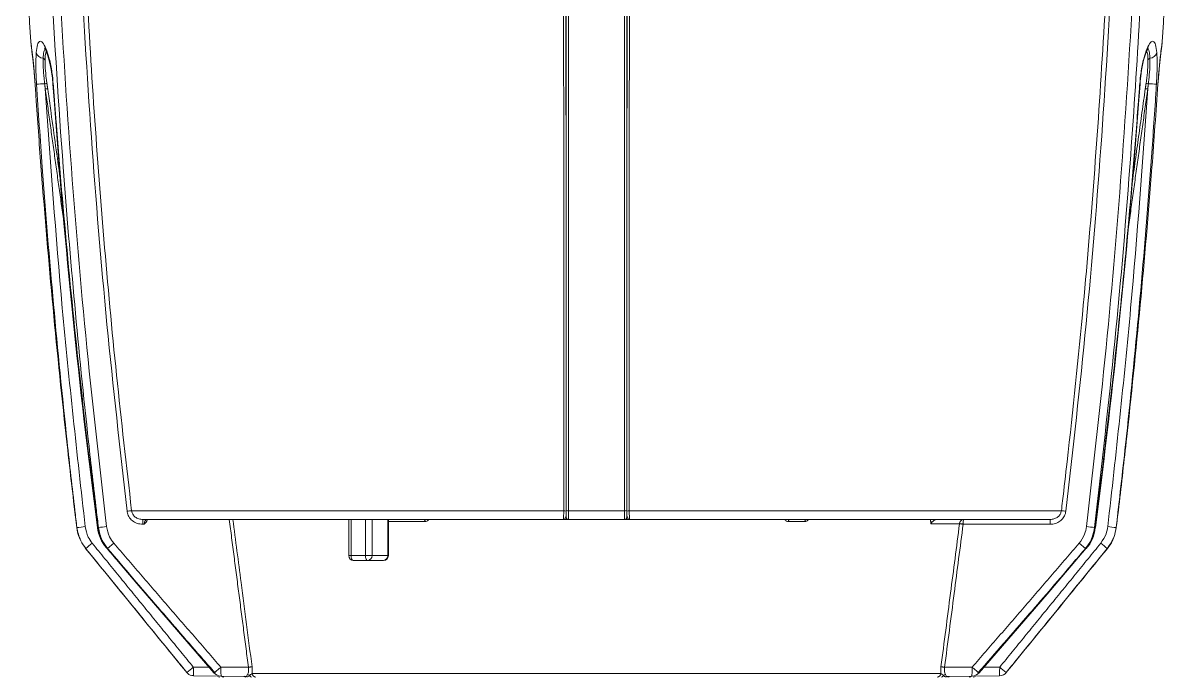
# Model space of a CAD drawing. Extents: x 11 to 120, y 2 to 94.
# Drawn here: x 51.7 to 58.68, y 4.72 to 8.71 of the extents above; entities that cross this region are included whole.
import ezdxf

# ---------------------------------------------------------------- set-up
doc = ezdxf.new("R2010")
doc.units = 0
doc.header["$MEASUREMENT"] = 0
doc.linetypes.add('SLD-Solid', pattern=[0])
doc.layers.add('OBJECT', color=7, linetype='CONTINUOUS')

msp = doc.modelspace()

# ---------------------------------------------------------------- linework, layer by layer
at = {"layer": 'OBJECT', "color": 7, "linetype": 'SLD-Solid', "lineweight": 15}
for p, q in [((51.8787, 8.3345), (51.8879, 8.2119)), ((52.3575, 5.7356), (54.9871, 5.7356)), ((55.0162, 5.7356), (55.3568, 5.7356)), ((55.3859, 5.7356), (58.0156, 5.7356)), ((54.9843, 5.6825), (52.4248, 5.6825)), ((53.6784, 5.6825), (53.6784, 5.4625)), ((53.693, 5.6825), (53.693, 5.4625)), ((53.7805, 5.4625), (53.7805, 5.6825)), ((53.821, 5.6825), (53.821, 5.4625)), ((53.916, 5.4625), (53.916, 5.6825)), ((53.92, 5.4625), (53.92, 5.6825)), ((54.1438, 5.6694), (53.92, 5.6694)), ((54.1374, 5.6825), (53.9512, 5.6825)), ((55.0008, 5.6975), (55.0009, 5.6975)), ((55.0159, 5.6825), (55.0158, 5.6825)), ((55.3571, 5.6825), (55.0159, 5.6825)), ((55.3572, 5.6825), (55.3571, 5.6825)), ((55.3721, 5.6975), (55.3722, 5.6975)), ((57.9482, 5.6825), (55.3887, 5.6825)), ((56.4545, 5.6694), (56.354, 5.6694)), ((56.5965, 5.6825), (56.3612, 5.6825)), ((57.3958, 5.6562), (57.2202, 5.6562)), ((57.613, 5.6825), (57.2496, 5.6825)), ((52.0242, 5.6333), (52.0234, 5.6333)), ((52.1557, 5.6333), (52.1526, 5.6333)), ((52.4345, 5.653), (52.4253, 5.653)), ((57.9477, 5.653), (57.4178, 5.653)), ((58.2204, 5.6333), (58.2173, 5.6333)), ((58.3496, 5.6333), (58.3489, 5.6333)), ((52.249, 5.5378), (52.211, 5.5055)), ((58.162, 5.5055), (58.124, 5.5378)), ((52.0782, 5.5055), (52.0776, 5.5055)), ((52.2044, 5.5101), (52.2084, 5.5054)), ((52.211, 5.5055), (52.2085, 5.5055)), ((53.693, 5.4625), (53.6784, 5.4625)), ((53.693, 5.4625), (53.7805, 5.4625)), ((53.821, 5.4625), (53.7805, 5.4625)), ((53.821, 5.4625), (53.916, 5.4625)), ((53.92, 5.4625), (53.916, 5.4625)), ((58.1645, 5.5055), (58.162, 5.5055)), ((58.2954, 5.5055), (58.2948, 5.5055)), ((53.795, 5.4325), (53.7084, 5.4325)), ((53.89, 5.4325), (53.795, 5.4325)), ((52.733, 4.7827), (52.8294, 4.7826)), ((57.4732, 4.7826), (57.3046, 4.7826)), ((57.6401, 4.7827), (57.5436, 4.7826)), ((57.6799, 4.7504), (57.6797, 4.7505)), ((52.7332, 4.7307), (52.8717, 4.7283)), ((52.7332, 4.7307), (52.7332, 4.7307)), ((52.9012, 4.7278), (53.0528, 4.7252)), ((53.0905, 4.7445), (57.2826, 4.7445)), ((57.3197, 4.7251), (57.4718, 4.7278)), ((57.5013, 4.7283), (57.6398, 4.7307)), ((57.5013, 4.7283), (57.5013, 4.7283))]:
    msp.add_line(p, q, dxfattribs=at)
at = {"layer": 'OBJECT', "color": 7, "linetype": 'SLD-Solid', "lineweight": 15, "flags": 128}
for points in [[(58.6044, 8.352), (58.6079, 8.3968), (58.6127, 8.4494), (58.6177, 8.4965), (58.6223, 8.536), (58.6261, 8.5659), (58.6287, 8.5848), (58.6295, 8.5913), (58.6296, 8.5916), (58.6296, 8.5915)], [(51.8278, 8.5545), (51.8274, 8.5549), (51.8311, 8.5489), (51.8383, 8.5338), (51.848, 8.5067), (51.8583, 8.4693), (51.8679, 8.4226), (51.8698, 8.4094)], [(51.8698, 8.4094), (51.8754, 8.3707), (51.8784, 8.3344)], [(51.8806, 8.335), (51.879, 8.3347), (51.8788, 8.3345)], [(58.4851, 8.2119), (58.4905, 8.2852), (58.4943, 8.3345)], [(58.4942, 8.3345), (58.494, 8.3347), (58.4924, 8.335)], [(51.8898, 8.2122), (51.8881, 8.2119), (51.888, 8.2119)], [(58.4851, 8.2119), (58.4849, 8.2119), (58.4832, 8.2122)], [(54.1374, 5.6825), (54.1385, 5.6823), (54.1397, 5.6816), (54.1407, 5.6804), (54.1416, 5.6788), (54.1424, 5.6768), (54.1431, 5.6745), (54.1435, 5.672), (54.1438, 5.6694)], [(56.3612, 5.6825), (56.3599, 5.6823), (56.3586, 5.6816), (56.3575, 5.6804), (56.3564, 5.6788), (56.3555, 5.6768), (56.3548, 5.6745), (56.3543, 5.672), (56.354, 5.6694)], [(56.4623, 5.6825), (56.4609, 5.6823), (56.4595, 5.6816), (56.4583, 5.6804), (56.4571, 5.6788), (56.4562, 5.6768), (56.4554, 5.6745), (56.4548, 5.672), (56.4545, 5.6694)], [(52.1526, 5.6333), (52.1505, 5.6329), (52.1503, 5.6328)], [(58.2227, 5.6328), (58.2226, 5.6329), (58.2204, 5.6333)], [(52.2085, 5.5055), (52.2074, 5.5046), (52.2074, 5.5046)], [(52.208, 5.5051), (52.3889, 5.2918), (52.8585, 4.749)], [(53.7084, 5.4325), (53.7054, 5.4331), (53.7025, 5.4348), (53.6998, 5.4376), (53.6975, 5.4413), (53.6956, 5.4459), (53.6941, 5.4511), (53.6933, 5.4567), (53.693, 5.4625)], [(53.795, 5.4325), (53.7922, 5.4331), (53.7895, 5.4348), (53.7869, 5.4376), (53.7847, 5.4413), (53.7829, 5.4459), (53.7816, 5.4511), (53.7808, 5.4567), (53.7805, 5.4625)], [(57.5145, 4.749), (57.9287, 5.2272), (58.1653, 5.5048)], [(58.1656, 5.5046), (58.1656, 5.5046), (58.1645, 5.5055)], [(52.8602, 4.7505), (52.8585, 4.749), (52.8585, 4.7489)], [(57.5146, 4.7489), (57.5145, 4.749), (57.5128, 4.7505)], [(57.3231, 4.7236), (57.3248, 4.7242), (57.3272, 4.7253)], [(57.3268, 4.7232), (57.3297, 4.7242), (57.3322, 4.7254)]]:
    msp.add_lwpolyline(points, dxfattribs=at)
at = {"layer": 'OBJECT', "color": 7, "linetype": 'SLD-Solid', "lineweight": 15}
for centre, radius, start, end in [((102.3125, 11.6225), 50.66, 182.37743, 183.42938), ((8.0605, 11.6225), 50.66, 356.57061, 357.62256), ((47.8195, 8.0591), 3.9599, 4.24131, 7.73632), ((58.3459, 8.6296), 0.2862, 351.94021, 352.48008), ((51.8237, 8.5396), 0.0486, 196.76456, 264.04457), ((58.9043, 8.3697), 0.4038, 152.80332, 175.86462), ((58.5493, 8.5396), 0.0486, 275.95543, 343.23544), ((51.8176, 8.4776), 0.0137, 21.51661, 85.64525), ((58.5554, 8.4776), 0.0137, 94.35475, 158.48339), ((59.0165, 8.3077), 0.5229, 169.96283, 177.05906), ((51.7579, 9.2819), 0.9484, 271.26561, 274.24792), ((51.8829, 7.9641), 0.3761, 96.22734, 98.36854), ((58.4901, 7.9641), 0.3761, 81.63146, 83.77266), ((58.6151, 9.2819), 0.9484, 265.75208, 268.73439), ((51.8794, 7.9861), 0.3215, 95.86253, 98.46261), ((58.4936, 7.9861), 0.3215, 81.53739, 84.13747), ((95.0446, 11.2957), 43.2671, 184.08718, 187.52065), ((14.0397, 11.4174), 44.5599, 352.54101, 355.87478), ((52.4687, 4.6083), 1.1327, 95.63772, 97.0379), ((54.9902, 5.703), 0.0328, 70.62168, 95.496), ((55.013, 5.7687), 0.0333, 250.74623, 275.52783), ((55.36, 5.7687), 0.0333, 264.47217, 289.25377), ((55.3828, 5.703), 0.0328, 84.504, 109.37832), ((57.9043, 4.6083), 1.1327, 82.9621, 84.36228), ((52.0035, 5.6603), 0.4219, 359.00577, 3.02303), ((55.0158, 5.6975), 0.015, 180.13479, 269.99021), ((55.0159, 5.6975), 0.015, 180.13479, 269.99021), ((55.3571, 5.6975), 0.015, 270.00979, 359.86521), ((55.3572, 5.6975), 0.015, 270.00979, 359.86521), ((57.4069, 5.5479), 0.1088, 84.17577, 95.82423), ((57.2765, 4.5838), 1.0784, 82.46832, 83.65015), ((58.3695, 5.6603), 0.4219, 176.97697, 180.99423), ((51.9418, 6.6739), 1.0438, 274.52274, 277.33457), ((52.3523, 5.6477), 0.202, 184.21222, 222.94948), ((51.9719, 7.4985), 1.8742, 275.62722, 277.12808), ((58.0155, 5.6465), 0.2064, 316.59716, 356.23423), ((58.4011, 7.4985), 1.8742, 262.87192, 264.37278), ((58.4312, 6.6739), 1.0438, 262.66543, 265.47726), ((48.31, 10.1994), 6.0193, 308.7567, 309.24258), ((62.063, 10.1994), 6.0193, 230.75742, 231.2433), ((53.7084, 5.4625), 0.03, 180, 270), ((53.7929, 5.4607), 0.0282, 274.40195, 3.81126), ((53.89, 5.4625), 0.03, 270, 0), ((53.8879, 5.4607), 0.0282, 274.40195, 3.81126), ((52.7134, 4.7668), 0.0261, 214.50632, 236.05843), ((48.7145, 9.6903), 6.3429, 308.85054, 309.31083), ((52.8986, 4.7766), 0.0484, 214.55237, 273.04618), ((57.4722, 4.7813), 0.0532, 269.57231, 322.54462), ((57.639, 4.7834), 0.0525, 270.8169, 322.65661), ((61.6585, 9.6903), 6.3429, 230.68917, 231.14946), ((52.7297, 4.7727), 0.0415, 221.7289, 274.77246), ((52.8939, 4.7475), 0.025, 236.04383, 270.00012), ((52.9192, 4.747), 0.0245, 231.89029, 269.95343), ((53.0516, 4.7445), 0.0219, 240.58388, 269.88232), ((53.0572, 4.7475), 0.025, 242.91433, 253.21905), ((53.0564, 4.7059), 0.0333, 55.8977, 79.19953), ((53.0899, 4.7378), 0.0154, 196.28787, 262.83576), ((53.1139, 4.746), 0.0235, 183.76009, 267.3744), ((57.2591, 4.746), 0.0235, 272.6256, 356.23991), ((57.2831, 4.7378), 0.0154, 277.16424, 343.71213), ((57.3166, 4.7059), 0.0333, 100.80047, 124.1023), ((57.4538, 4.747), 0.0245, 270.04657, 308.10971), ((57.4791, 4.7475), 0.025, 270.01906, 303.08496)]:
    msp.add_arc(centre, radius, start, end, dxfattribs=at)
for points, knots in [([(54.9871, 5.7356), (54.9871, 5.7455), (54.9871, 5.7952), (54.9872, 6.0038), (54.9874, 6.5207), (54.9873, 7.3173), (54.9867, 8.4329), (54.9854, 9.6019), (54.9837, 10.4522), (54.9829, 10.824)], [0, 0, 0, 0, 0.00588, 0.029402, 0.123491, 0.311676, 0.499928, 0.781341, 1, 1, 1, 1]), ([(55.3751, 10.8204), (55.3743, 10.4353), (55.3727, 9.6131), (55.3713, 8.3543), (55.3705, 7.0443), (55.3708, 6.173), (55.371, 5.7373)], [0, 0, 0, 0, 0.226725, 0.484077, 0.741951, 1, 1, 1, 1]), ([(55.3719, 5.7339), (55.3717, 6.2218), (55.3714, 7.198), (55.3724, 8.6691), (55.3739, 9.8771), (55.3755, 10.5952), (55.3761, 10.8207)], [0, 0, 0, 0, 0.28869, 0.577626, 0.867305, 1, 1, 1, 1]), ([(55.3901, 10.8262), (55.3896, 10.5826), (55.3883, 9.975), (55.3869, 9.004), (55.3859, 7.9133), (55.3855, 6.8233), (55.3858, 6.0982), (55.3859, 5.7356)], [0, 0, 0, 0, 0.143196, 0.357145, 0.571195, 0.785547, 1, 1, 1, 1]), ([(54.997, 10.8192), (54.9977, 10.4767), (54.9994, 9.6826), (55.0008, 8.4375), (55.0016, 7.0841), (55.0013, 6.1841), (55.0011, 5.7339)], [0, 0, 0, 0, 0.201555, 0.467255, 0.733531, 1, 1, 1, 1]), ([(55.002, 5.7373), (55.0022, 6.1716), (55.0025, 7.0405), (55.0018, 8.349), (55.0004, 9.6087), (54.9987, 10.4328), (54.998, 10.8188)], [0, 0, 0, 0, 0.257254, 0.514682, 0.772633, 1, 1, 1, 1]), ([(51.8698, 10.3032), (51.8815, 9.9141), (51.9048, 9.1357), (51.9762, 7.9687), (52.072, 6.8024), (52.1603, 6.0267), (52.2045, 5.6388)], [0, 0, 0, 0, 0.249631, 0.499408, 0.749629, 1, 1, 1, 1]), ([(52.33, 5.7325), (52.2872, 6.1116), (52.2016, 6.8699), (52.1087, 8.0116), (52.0392, 9.1562), (52.0166, 9.9208), (52.0053, 10.3032)], [0, 0, 0, 0, 0.249634, 0.499416, 0.749635, 1, 1, 1, 1]), ([(52.0331, 10.3035), (52.0336, 10.2835), (52.0359, 10.1836), (52.0471, 9.7637), (52.0735, 9.0877), (52.124, 8.2159), (52.1867, 7.3881), (52.2628, 6.561), (52.3259, 6.0107), (52.3575, 5.7356)], [0, 0, 0, 0, 0.013096, 0.06548, 0.275026, 0.456131, 0.637291, 0.818617, 1, 1, 1, 1]), ([(58.0156, 5.7356), (58.0179, 5.7554), (58.0298, 5.8547), (58.0781, 6.2719), (58.1475, 6.945), (58.2206, 7.8151), (58.2754, 8.6435), (58.3168, 9.473), (58.3322, 10.0267), (58.3399, 10.3035)], [0, 0, 0, 0, 0.013096, 0.06548, 0.275026, 0.456159, 0.637292, 0.818646, 1, 1, 1, 1]), ([(58.3678, 10.3032), (58.3565, 9.9219), (58.3339, 9.1591), (58.2646, 8.0156), (58.1717, 6.8728), (58.086, 6.1127), (58.0431, 5.7325)], [0, 0, 0, 0, 0.249637, 0.499418, 0.749636, 1, 1, 1, 1]), ([(58.1686, 5.6388), (58.2126, 6.0256), (58.3007, 6.7994), (58.3965, 7.9646), (58.4681, 9.1327), (58.4915, 9.913), (58.5032, 10.3032)], [0, 0, 0, 0, 0.249629, 0.499406, 0.749629, 1, 1, 1, 1]), ([(52.1557, 5.6333), (52.1515, 5.6681), (52.1306, 5.8418), (52.0789, 6.2939), (52.0084, 6.9904), (51.9307, 7.9271), (51.8642, 8.9647), (51.8384, 9.7238), (51.8255, 10.1033)], [0, 0, 0, 0, 0.023416, 0.117081, 0.304445, 0.491809, 0.745904, 1, 1, 1, 1]), ([(58.5475, 10.1033), (58.5465, 10.0684), (58.5417, 9.8934), (58.5263, 9.4387), (58.4937, 8.7394), (58.4331, 7.8015), (58.3465, 6.7653), (58.2604, 6.0107), (58.2173, 5.6333)], [0, 0, 0, 0, 0.023416, 0.117081, 0.304444, 0.491808, 0.745904, 1, 1, 1, 1]), ([(55.014, 9.8111), (55.0143, 9.6662), (55.0151, 9.2013), (55.016, 8.2889), (55.0167, 7.0743), (55.0164, 6.1819), (55.0162, 5.7356)], [0, 0, 0, 0, 0.106405, 0.341316, 0.670541, 1, 1, 1, 1]), ([(55.3568, 5.7356), (55.3568, 5.7455), (55.3568, 5.7952), (55.3567, 6.0038), (55.3565, 6.5207), (55.3565, 7.3173), (55.3571, 8.4031), (55.3579, 9.2281), (55.3588, 9.734), (55.3589, 9.7914)], [0, 0, 0, 0, 0.007373, 0.036867, 0.154842, 0.390799, 0.626842, 0.957655, 1, 1, 1, 1]), ([(51.7435, 8.5921), (51.7434, 8.593), (51.743, 8.5962), (51.7466, 8.5698), (51.7534, 8.5166), (51.7618, 8.441), (51.7664, 8.3819), (51.7688, 8.3525)], [0, 0, 0, 0, 0.091987, 0.320963, 0.549626, 0.775189, 1, 1, 1, 1]), ([(51.7772, 8.5256), (51.7794, 8.5432), (51.7838, 8.5785), (51.7973, 8.5985), (51.8152, 8.5912), (51.8362, 8.5541), (51.857, 8.4904), (51.873, 8.4131), (51.8783, 8.3584), (51.8806, 8.335)], [0, 0, 0, 0, 0.142439, 0.28529, 0.431186, 0.580958, 0.733779, 0.886153, 1, 1, 1, 1]), ([(58.4924, 8.335), (58.4947, 8.3584), (58.5, 8.4131), (58.516, 8.4904), (58.5368, 8.5541), (58.5578, 8.5912), (58.5757, 8.5985), (58.5892, 8.5785), (58.5936, 8.5432), (58.5958, 8.5256)], [0, 0, 0, 0, 0.113847, 0.266221, 0.419042, 0.568814, 0.71471, 0.857561, 1, 1, 1, 1]), ([(58.6042, 8.3525), (58.6061, 8.3767), (58.6103, 8.4307), (58.6182, 8.5045), (58.6253, 8.5621), (58.6297, 8.5935), (58.6296, 8.5925), (58.6295, 8.5921)], [0, 0, 0, 0, 0.184768, 0.411838, 0.638244, 0.864506, 1, 1, 1, 1]), ([(51.7789, 8.3338), (51.7778, 8.3523), (51.7752, 8.4002), (51.7739, 8.469), (51.7762, 8.508), (51.7772, 8.5256)], [0, 0, 0, 0, 0.257997, 0.666581, 1, 1, 1, 1]), ([(51.8187, 8.4913), (51.8196, 8.5059), (51.8216, 8.5351), (51.8286, 8.5434), (51.8322, 8.5476)], [0, 0, 0, 0, 0.499733, 1, 1, 1, 1]), ([(51.8393, 8.5308), (51.8368, 8.5268), (51.8317, 8.5186), (51.8308, 8.4947), (51.8304, 8.4826)], [0, 0, 0, 0, 0.492267, 1, 1, 1, 1]), ([(58.5336, 8.5447), (58.5366, 8.5462), (58.5446, 8.55), (58.5517, 8.5304), (58.5535, 8.5032), (58.5544, 8.4913)], [0, 0, 0, 0, 0.252423, 0.670218, 1, 1, 1, 1]), ([(58.5426, 8.4826), (58.5421, 8.4966), (58.5411, 8.5202), (58.5359, 8.5274), (58.5337, 8.5304)], [0, 0, 0, 0, 0.589997, 1, 1, 1, 1]), ([(58.5958, 8.5256), (58.5965, 8.5166), (58.5985, 8.4868), (58.5988, 8.4226), (58.5957, 8.3633), (58.5941, 8.3338)], [0, 0, 0, 0, 0.177217, 0.589279, 1, 1, 1, 1]), ([(51.8282, 8.3362), (51.827, 8.3468), (51.8231, 8.381), (51.8191, 8.4333), (51.8181, 8.4722), (51.8186, 8.4886), (51.8187, 8.4913)], [0, 0, 0, 0, 0.18435, 0.592456, 0.935104, 1, 1, 1, 1]), ([(51.8304, 8.4826), (51.8307, 8.4659), (51.8313, 8.4325), (51.8366, 8.3795), (51.8408, 8.3478), (51.8421, 8.3379)], [0, 0, 0, 0, 0.407207, 0.815573, 1, 1, 1, 1]), ([(58.5309, 8.3379), (58.5337, 8.3604), (58.5394, 8.4053), (58.5426, 8.4537), (58.5426, 8.4762), (58.5426, 8.4826)], [0, 0, 0, 0, 0.417952, 0.834104, 1, 1, 1, 1]), ([(58.5544, 8.4913), (58.5545, 8.4844), (58.5549, 8.4604), (58.5525, 8.4112), (58.548, 8.3634), (58.5452, 8.3392), (58.5448, 8.3362)], [0, 0, 0, 0, 0.1657, 0.581558, 0.946738, 1, 1, 1, 1]), ([(51.7701, 8.3338), (51.7724, 8.2989), (51.7842, 8.1243), (51.8173, 7.6705), (51.877, 6.973), (51.9508, 6.2475), (52.0035, 5.8014), (52.0234, 5.6333)], [0, 0, 0, 0, 0.038703, 0.193516, 0.503195, 0.812873, 1, 1, 1, 1]), ([(52.0242, 5.6333), (52.0201, 5.6681), (51.9997, 5.8419), (51.9492, 6.2941), (51.8803, 6.9907), (51.82, 7.7172), (51.7901, 8.1652), (51.7789, 8.3338)], [0, 0, 0, 0, 0.038714, 0.19357, 0.503334, 0.813098, 1, 1, 1, 1]), ([(51.8806, 8.335), (51.8832, 8.3002), (51.8863, 8.2592), (51.8894, 8.2183), (51.8898, 8.2122)], [0, 0, 0, 0, 0.852454, 1, 1, 1, 1]), ([(58.5941, 8.3338), (58.5919, 8.2989), (58.5806, 8.1242), (58.5488, 7.6704), (58.4911, 6.9727), (58.4195, 6.2472), (58.3682, 5.8012), (58.3489, 5.6333)], [0, 0, 0, 0, 0.038714, 0.19357, 0.503334, 0.813098, 1, 1, 1, 1]), ([(58.3496, 5.6333), (58.3538, 5.6681), (58.3748, 5.8418), (58.4266, 6.2938), (58.4976, 6.9903), (58.56, 7.7169), (58.5912, 8.165), (58.6029, 8.3338)], [0, 0, 0, 0, 0.038703, 0.193516, 0.503195, 0.812873, 1, 1, 1, 1]), ([(58.4832, 8.2122), (58.4858, 8.2472), (58.4889, 8.2881), (58.492, 8.3291), (58.4924, 8.335)], [0, 0, 0, 0, 0.853893, 1, 1, 1, 1]), ([(51.8321, 8.3041), (51.8637, 7.8592), (51.9269, 6.9691), (52.0257, 6.0822), (52.0751, 5.6386)], [0, 0, 0, 0, 0.499822, 1, 1, 1, 1]), ([(51.8466, 8.3059), (51.848, 8.296), (51.8549, 8.2465), (51.8803, 8.0639), (51.9044, 7.8913), (51.9229, 7.7582)], [0, 0, 0, 0, 0.054247, 0.271235, 1, 1, 1, 1]), ([(58.2979, 5.6386), (58.3473, 6.0819), (58.446, 6.9688), (58.5093, 7.8589), (58.5409, 8.3041)], [0, 0, 0, 0, 0.499822, 1, 1, 1, 1]), ([(51.8898, 8.2122), (51.8924, 8.1773), (51.9056, 8.0028), (51.9424, 7.5493), (52.0083, 6.8524), (52.0847, 6.1674), (52.1364, 5.7615), (52.1526, 5.6333)], [0, 0, 0, 0, 0.040495, 0.202477, 0.526502, 0.850526, 1, 1, 1, 1]), ([(58.2204, 5.6333), (58.2248, 5.668), (58.2472, 5.8416), (58.3027, 6.2932), (58.3787, 6.9891), (58.4419, 7.6755), (58.4733, 8.0834), (58.4832, 8.2122)], [0, 0, 0, 0, 0.040495, 0.202477, 0.526502, 0.850527, 1, 1, 1, 1]), ([(52.4253, 5.653), (52.4139, 5.6541), (52.391, 5.6562), (52.3609, 5.6735), (52.3394, 5.6986), (52.3316, 5.7201), (52.3301, 5.7313), (52.33, 5.7325)], [0, 0, 0, 0, 0.252657, 0.505679, 0.747853, 0.97329, 1, 1, 1, 1]), ([(52.3575, 5.7356), (52.3576, 5.7348), (52.3586, 5.7272), (52.3642, 5.7127), (52.3795, 5.696), (52.4007, 5.6847), (52.4167, 5.6833), (52.4248, 5.6825)], [0, 0, 0, 0, 0.02565, 0.243452, 0.482622, 0.73914, 1, 1, 1, 1]), ([(54.9843, 5.6825), (54.9844, 5.6826), (54.9849, 5.6829), (54.9856, 5.6874), (54.9864, 5.6991), (54.987, 5.7157), (54.9871, 5.729), (54.9871, 5.7356)], [0, 0, 0, 0, 0.075052, 0.307533, 0.538872, 0.769495, 1, 1, 1, 1]), ([(55.0011, 5.7339), (55.0011, 5.7255), (55.001, 5.7125), (55.0009, 5.7015), (55.0008, 5.6975)], [0, 0, 0, 0, 0.635829, 1, 1, 1, 1]), ([(55.0009, 5.6975), (55.0011, 5.698), (55.0013, 5.699), (55.0017, 5.7068), (55.0019, 5.7183), (55.002, 5.7293), (55.002, 5.7358), (55.002, 5.7373)], [0, 0, 0, 0, 0.232846, 0.465705, 0.698166, 0.929864, 1, 1, 1, 1]), ([(55.0162, 5.7356), (55.0162, 5.7335), (55.0162, 5.7249), (55.0162, 5.7102), (55.0161, 5.6949), (55.016, 5.6845), (55.016, 5.6832), (55.0159, 5.6825)], [0, 0, 0, 0, 0.070188, 0.302024, 0.534524, 0.767309, 1, 1, 1, 1]), ([(55.3571, 5.6825), (55.3571, 5.6826), (55.357, 5.6829), (55.3569, 5.6874), (55.3569, 5.6991), (55.3568, 5.7157), (55.3568, 5.729), (55.3568, 5.7356)], [0, 0, 0, 0, 0.074329, 0.306371, 0.537748, 0.768825, 1, 1, 1, 1]), ([(55.371, 5.7373), (55.371, 5.7323), (55.371, 5.7224), (55.3713, 5.7099), (55.3716, 5.7011), (55.3719, 5.6978), (55.372, 5.6975), (55.3721, 5.6975)], [0, 0, 0, 0, 0.231019, 0.462023, 0.69344, 0.925618, 1, 1, 1, 1]), ([(55.3722, 5.6975), (55.3721, 5.7043), (55.3719, 5.7156), (55.3719, 5.7286), (55.3719, 5.7339)], [0, 0, 0, 0, 0.601615, 1, 1, 1, 1]), ([(55.3859, 5.7356), (55.3859, 5.7314), (55.386, 5.7206), (55.3864, 5.7048), (55.3871, 5.691), (55.3879, 5.6836), (55.3885, 5.6828), (55.3887, 5.6825)], [0, 0, 0, 0, 0.144392, 0.376049, 0.608823, 0.842302, 1, 1, 1, 1]), ([(58.0431, 5.7325), (58.0409, 5.723), (58.0367, 5.704), (58.0185, 5.6799), (57.9937, 5.6621), (57.9686, 5.6539), (57.9528, 5.6532), (57.9477, 5.653)], [0, 0, 0, 0, 0.214382, 0.428502, 0.649665, 0.885239, 1, 1, 1, 1]), ([(57.9482, 5.6825), (57.9519, 5.6827), (57.963, 5.6832), (57.9806, 5.6885), (57.9981, 5.7003), (58.011, 5.7163), (58.014, 5.7292), (58.0156, 5.7356)], [0, 0, 0, 0, 0.118808, 0.360562, 0.58298, 0.793288, 1, 1, 1, 1]), ([(52.4345, 5.653), (52.4346, 5.6543), (52.4348, 5.6591), (52.4366, 5.6673), (52.4406, 5.6757), (52.446, 5.6814), (52.4501, 5.6822), (52.4522, 5.6825)], [0, 0, 0, 0, 0.07799, 0.284742, 0.51203, 0.754312, 1, 1, 1, 1]), ([(52.4542, 5.6803), (52.4527, 5.6772), (52.4476, 5.6672), (52.4392, 5.6593), (52.4345, 5.653), (52.4345, 5.653)], [0, 0, 0, 0, 0.301183, 0.993572, 1, 1, 1, 1]), ([(52.9738, 5.6825), (52.9904, 5.5546), (53.0291, 5.2554), (53.068, 4.9563), (53.0903, 4.7852)], [0, 0, 0, 0, 0.427818, 1, 1, 1, 1]), ([(54.1438, 5.6694), (54.1454, 5.6695), (54.1502, 5.6698), (54.1573, 5.6731), (54.1629, 5.6778), (54.1646, 5.6816), (54.165, 5.6825)], [0, 0, 0, 0, 0.194638, 0.542928, 0.894093, 1, 1, 1, 1]), ([(55.0008, 5.6975), (55.0004, 5.6962), (54.9993, 5.692), (54.9935, 5.6858), (54.9883, 5.683), (54.9854, 5.6826), (54.9846, 5.6825), (54.9844, 5.6825), (54.9843, 5.6825)], [0, 0, 0, 0, 0.183054, 0.560692, 0.883614, 0.968523, 0.995126, 1, 1, 1, 1]), ([(55.0158, 5.6825), (55.0152, 5.6825), (55.0135, 5.6825), (55.0027, 5.6825), (54.9917, 5.6825), (54.9859, 5.6825), (54.9844, 5.6825), (54.9843, 5.6825)], [0, 0, 0, 0, 0.221545, 0.607296, 0.898478, 0.996081, 1, 1, 1, 1]), ([(55.3887, 5.6825), (55.3886, 5.6825), (55.3871, 5.6825), (55.3813, 5.6825), (55.3703, 5.6825), (55.3595, 5.6825), (55.3578, 5.6825), (55.3572, 5.6825)], [0, 0, 0, 0, 0.003919, 0.101522, 0.392704, 0.778455, 1, 1, 1, 1]), ([(55.3722, 5.6975), (55.3726, 5.6962), (55.3737, 5.692), (55.3795, 5.6858), (55.3847, 5.683), (55.3877, 5.6826), (55.3884, 5.6825), (55.3887, 5.6825), (55.3887, 5.6825)], [0, 0, 0, 0, 0.183054, 0.560692, 0.883614, 0.968523, 0.995126, 1, 1, 1, 1]), ([(56.3333, 5.6825), (56.3348, 5.6802), (56.3379, 5.6752), (56.3453, 5.6704), (56.3511, 5.6697), (56.354, 5.6694)], [0, 0, 0, 0, 0.310827, 0.655629, 1, 1, 1, 1]), ([(56.4545, 5.6694), (56.4562, 5.6695), (56.4607, 5.6698), (56.4678, 5.6731), (56.4735, 5.6778), (56.4756, 5.6817), (56.476, 5.6825)], [0, 0, 0, 0, 0.198789, 0.545719, 0.895554, 1, 1, 1, 1]), ([(57.2496, 5.6825), (57.2499, 5.6825), (57.2504, 5.6825), (57.2494, 5.6819), (57.2479, 5.681), (57.246, 5.6799), (57.2431, 5.6782), (57.2403, 5.6763), (57.2353, 5.6725), (57.228, 5.6661), (57.2227, 5.66), (57.2202, 5.6562), (57.2202, 5.6562)], [0, 0, 0, 0, 0.139069, 0.217489, 0.268361, 0.336167, 0.377345, 0.471052, 0.513581, 0.712136, 0.995852, 1, 1, 1, 1]), ([(57.2827, 4.7852), (57.3021, 4.9345), (57.3399, 5.2247), (57.3775, 5.5148), (57.3958, 5.6557)], [0, 0, 0, 0, 0.514699, 1, 1, 1, 1]), ([(57.3958, 5.6562), (57.3961, 5.6581), (57.3969, 5.6628), (57.3999, 5.6698), (57.4055, 5.6768), (57.413, 5.6815), (57.4188, 5.6825), (57.4215, 5.6825), (57.4215, 5.6825)], [0, 0, 0, 0, 0.132017, 0.331249, 0.533421, 0.788113, 0.994815, 1, 1, 1, 1]), ([(57.4179, 5.6562), (57.4179, 5.6581), (57.418, 5.6628), (57.4185, 5.6698), (57.4193, 5.6768), (57.4203, 5.6815), (57.4211, 5.6825), (57.4215, 5.6825), (57.4215, 5.6825)], [0, 0, 0, 0, 0.132014, 0.331245, 0.533419, 0.788115, 0.994815, 1, 1, 1, 1]), ([(52.0234, 5.6333), (52.0258, 5.6143), (52.029, 5.5898), (52.0416, 5.5689), (52.0445, 5.5642)], [0, 0, 0, 0, 0.772396, 1, 1, 1, 1]), ([(52.0782, 5.5055), (52.067, 5.521), (52.0395, 5.5593), (52.0299, 5.6057), (52.0242, 5.6333)], [0, 0, 0, 0, 0.404079, 1, 1, 1, 1]), ([(52.0751, 5.6386), (52.0796, 5.6168), (52.0872, 5.5801), (52.109, 5.5499), (52.1178, 5.5377)], [0, 0, 0, 0, 0.595826, 1, 1, 1, 1]), ([(52.1526, 5.6333), (52.1563, 5.614), (52.1652, 5.5673), (52.1925, 5.5283), (52.2085, 5.5055)], [0, 0, 0, 0, 0.415675, 1, 1, 1, 1]), ([(52.211, 5.5055), (52.1992, 5.5217), (52.1711, 5.5598), (52.1613, 5.6064), (52.1557, 5.6333)], [0, 0, 0, 0, 0.422663, 1, 1, 1, 1]), ([(52.2045, 5.6388), (52.209, 5.6175), (52.2169, 5.5806), (52.2394, 5.5506), (52.249, 5.5378)], [0, 0, 0, 0, 0.576404, 1, 1, 1, 1]), ([(57.4178, 5.653), (57.3996, 5.5122), (57.3619, 5.222), (57.3241, 4.9319), (57.3046, 4.7826)], [0, 0, 0, 0, 0.485323, 1, 1, 1, 1]), ([(58.124, 5.5378), (58.1367, 5.5555), (58.1587, 5.5862), (58.1656, 5.6232), (58.1686, 5.6388)], [0, 0, 0, 0, 0.576763, 1, 1, 1, 1]), ([(58.2173, 5.6333), (58.2135, 5.6137), (58.2052, 5.5705), (58.181, 5.5289), (58.1639, 5.5079), (58.162, 5.5055)], [0, 0, 0, 0, 0.423748, 0.934146, 1, 1, 1, 1]), ([(58.1645, 5.5055), (58.1762, 5.5213), (58.2044, 5.5594), (58.2145, 5.606), (58.2204, 5.6333)], [0, 0, 0, 0, 0.41433, 1, 1, 1, 1]), ([(58.2552, 5.5377), (58.2677, 5.5561), (58.2888, 5.5871), (58.2953, 5.6238), (58.2979, 5.6386)], [0, 0, 0, 0, 0.595857, 1, 1, 1, 1]), ([(58.3489, 5.6333), (58.3455, 5.6146), (58.3373, 5.5682), (58.3107, 5.5289), (58.2948, 5.5055)], [0, 0, 0, 0, 0.404221, 1, 1, 1, 1]), ([(58.2954, 5.5055), (58.3074, 5.5205), (58.3228, 5.5397), (58.329, 5.5632), (58.3304, 5.5685)], [0, 0, 0, 0, 0.77501, 1, 1, 1, 1]), ([(52.0776, 5.5055), (52.0997, 5.4784), (52.2102, 5.3427), (52.4154, 5.091), (52.5986, 4.8665), (52.6933, 4.7505)], [0, 0, 0, 0, 0.107776, 0.53888, 1, 1, 1, 1]), ([(52.6934, 4.7505), (52.6713, 4.7777), (52.5606, 4.9132), (52.3555, 5.1649), (52.1727, 5.3895), (52.0782, 5.5055)], [0, 0, 0, 0, 0.10781, 0.539052, 1, 1, 1, 1]), ([(52.2085, 5.5055), (52.2312, 5.4789), (52.3447, 5.3457), (52.561, 5.0932), (52.7566, 4.8691), (52.8602, 4.7505)], [0, 0, 0, 0, 0.105274, 0.526369, 1, 1, 1, 1]), ([(52.8631, 4.7503), (52.84, 4.7766), (52.7246, 4.9082), (52.5067, 5.1594), (52.3134, 5.3857), (52.211, 5.5055)], [0, 0, 0, 0, 0.105236, 0.526182, 1, 1, 1, 1]), ([(58.162, 5.5055), (58.1393, 5.4789), (58.0257, 5.3457), (57.8094, 5.0932), (57.6137, 4.8691), (57.5101, 4.7505)], [0, 0, 0, 0, 0.105256, 0.526282, 1, 1, 1, 1]), ([(57.5128, 4.7505), (57.5359, 4.7768), (57.6513, 4.9084), (57.869, 5.1596), (58.0622, 5.3858), (58.1645, 5.5055)], [0, 0, 0, 0, 0.105274, 0.526371, 1, 1, 1, 1]), ([(58.2948, 5.5055), (58.2727, 5.4784), (58.1623, 5.3427), (57.9573, 5.0909), (57.7742, 4.8665), (57.6796, 4.7505)], [0, 0, 0, 0, 0.10781, 0.539052, 1, 1, 1, 1]), ([(57.6797, 4.7505), (57.7018, 4.7777), (57.8125, 4.9132), (58.0178, 5.1648), (58.2008, 5.3894), (58.2954, 5.5055)], [0, 0, 0, 0, 0.107776, 0.53888, 1, 1, 1, 1]), ([(52.6933, 4.7505), (52.6933, 4.7505), (52.6934, 4.7504), (52.6935, 4.7503), (52.6936, 4.7502), (52.6936, 4.7502), (52.6937, 4.7502), (52.6937, 4.7502), (52.6936, 4.7502), (52.6936, 4.7503), (52.6935, 4.7504), (52.6934, 4.7505), (52.6934, 4.7505)], [0, 0, 0, 0, 0.102542, 0.238797, 0.342487, 0.423099, 0.496347, 0.573125, 0.662854, 0.751501, 0.862396, 1, 1, 1, 1]), ([(52.733, 4.7827), (52.733, 4.7757), (52.7331, 4.7628), (52.7332, 4.7475), (52.7332, 4.7371), (52.7332, 4.7314), (52.7332, 4.7312), (52.7332, 4.731)], [0, 0, 0, 0, 0.253722, 0.472253, 0.660516, 0.862095, 1, 1, 1, 1]), ([(52.8602, 4.7505), (52.8605, 4.7502), (52.8613, 4.7492), (52.8625, 4.7482), (52.8635, 4.7475), (52.8641, 4.7473), (52.8645, 4.7472), (52.8647, 4.7474), (52.8647, 4.7478), (52.8644, 4.7485), (52.8639, 4.7493), (52.8633, 4.75), (52.8631, 4.7503)], [0, 0, 0, 0, 0.11179, 0.308323, 0.405355, 0.512738, 0.582945, 0.64962, 0.723408, 0.796438, 0.884273, 1, 1, 1, 1]), ([(52.8997, 4.7826), (52.9001, 4.7753), (52.9007, 4.7626), (52.9012, 4.7478), (52.9015, 4.7374), (52.9015, 4.731), (52.9014, 4.7279), (52.9012, 4.7281), (52.9012, 4.7282)], [0, 0, 0, 0, 0.253848, 0.437029, 0.601618, 0.773759, 0.925762, 1, 1, 1, 1]), ([(53.0627, 4.7387), (53.064, 4.7411), (53.0672, 4.7471), (53.0692, 4.7563), (53.07, 4.7674), (53.0697, 4.7751), (53.0686, 4.7815), (53.0684, 4.7826)], [0, 0, 0, 0, 0.228214, 0.550163, 0.619254, 0.934176, 1, 1, 1, 1]), ([(53.0903, 4.7852), (53.0911, 4.7759), (53.0924, 4.7616), (53.091, 4.7489), (53.0905, 4.7445)], [0, 0, 0, 0, 0.648315, 1, 1, 1, 1]), ([(57.2826, 4.7445), (57.2825, 4.7448), (57.2815, 4.7525), (57.2807, 4.7661), (57.2821, 4.7799), (57.2827, 4.7852)], [0, 0, 0, 0, 0.027126, 0.624657, 1, 1, 1, 1]), ([(57.3046, 4.7826), (57.3024, 4.7828), (57.2979, 4.7834), (57.2916, 4.7842), (57.2862, 4.7848), (57.2838, 4.7851), (57.2827, 4.7852)], [0, 0, 0, 0, 0.236232, 0.497652, 0.748994, 1, 1, 1, 1]), ([(57.3046, 4.7826), (57.3041, 4.7788), (57.3027, 4.7692), (57.3038, 4.7542), (57.3073, 4.7439), (57.3099, 4.7395), (57.3103, 4.7387)], [0, 0, 0, 0, 0.22024, 0.571311, 0.921729, 1, 1, 1, 1]), ([(57.4718, 4.7282), (57.4718, 4.7281), (57.4716, 4.7275), (57.4715, 4.7303), (57.4715, 4.736), (57.4717, 4.7454), (57.4722, 4.7587), (57.4728, 4.7721), (57.4732, 4.7806), (57.4733, 4.7826)], [0, 0, 0, 0, 0.044876, 0.205619, 0.371314, 0.521276, 0.706064, 0.931218, 1, 1, 1, 1]), ([(57.4733, 4.7826), (57.4774, 4.779), (57.4856, 4.7718), (57.4965, 4.7622), (57.5053, 4.7545), (57.5085, 4.7518), (57.5101, 4.7505)], [0, 0, 0, 0, 0.250222, 0.500526, 0.75072, 1, 1, 1, 1]), ([(57.5101, 4.7505), (57.51, 4.7504), (57.5096, 4.7499), (57.509, 4.7491), (57.5085, 4.7483), (57.5083, 4.7477), (57.5083, 4.7474), (57.5085, 4.7472), (57.509, 4.7473), (57.5099, 4.7478), (57.5113, 4.7488), (57.5123, 4.7499), (57.5128, 4.7505)], [0, 0, 0, 0, 0.034116, 0.149356, 0.234878, 0.299671, 0.36961, 0.439604, 0.524622, 0.634614, 0.805774, 1, 1, 1, 1]), ([(57.6398, 4.7313), (57.6398, 4.7312), (57.6398, 4.7311), (57.6398, 4.7352), (57.6398, 4.7429), (57.6399, 4.7557), (57.64, 4.7703), (57.64, 4.7798), (57.6401, 4.7827)], [0, 0, 0, 0, 0.113846, 0.281476, 0.442315, 0.649912, 0.895293, 1, 1, 1, 1]), ([(57.6796, 4.7505), (57.6796, 4.7505), (57.6795, 4.7505), (57.6795, 4.7504), (57.6794, 4.7503), (57.6794, 4.7503), (57.6794, 4.7502), (57.6794, 4.7502), (57.6794, 4.7502), (57.6794, 4.7502), (57.6795, 4.7503), (57.6796, 4.7504), (57.6797, 4.7505), (57.6797, 4.7505)], [0, 0, 0, 0, 0.057544, 0.181946, 0.187743, 0.289765, 0.363759, 0.437966, 0.522194, 0.605856, 0.707241, 0.86305, 1, 1, 1, 1]), ([(53.0431, 4.7284), (53.0504, 4.726), (53.0617, 4.7222), (53.0689, 4.7259), (53.0735, 4.7315), (53.0751, 4.7335)], [0, 0, 0, 0, 0.537652, 0.838044, 1, 1, 1, 1]), ([(53.0528, 4.7253), (53.0541, 4.7253), (53.0555, 4.7252), (53.0579, 4.7258), (53.0587, 4.728), (53.0598, 4.7336), (53.0621, 4.7376), (53.0627, 4.7387)], [0, 0, 0, 0, 0.153207, 0.163886, 0.506355, 0.877374, 1, 1, 1, 1]), ([(53.0751, 4.7335), (53.0774, 4.7349), (53.0832, 4.7386), (53.0877, 4.7423), (53.0905, 4.7445)], [0, 0, 0, 0, 0.387801, 1, 1, 1, 1]), ([(57.2826, 4.7445), (57.2831, 4.744), (57.2871, 4.7406), (57.2929, 4.7368), (57.2979, 4.7335)], [0, 0, 0, 0, 0.140151, 1, 1, 1, 1]), ([(57.2979, 4.7335), (57.2999, 4.7311), (57.3053, 4.7245), (57.3108, 4.723), (57.3176, 4.7246), (57.3197, 4.7251)], [0, 0, 0, 0, 0.283973, 0.778289, 1, 1, 1, 1]), ([(57.3103, 4.7387), (57.3117, 4.7358), (57.3145, 4.7299), (57.3145, 4.7259), (57.3174, 4.7251), (57.3195, 4.7252), (57.3197, 4.7252)], [0, 0, 0, 0, 0.35881, 0.743872, 0.968497, 1, 1, 1, 1])]:
    msp.add_open_spline(points, degree=3, knots=knots, dxfattribs=at)
for points, degree in [([(51.7688, 8.3525), (51.7701, 8.3338)], 1), ([(51.8321, 8.3041), (51.8282, 8.3362)], 1), ([(51.8421, 8.3379), (51.8466, 8.3059)], 1), ([(58.5264, 8.3059), (58.5309, 8.3379)], 1), ([(58.5448, 8.3362), (58.5409, 8.3041)], 1), ([(58.6029, 8.3338), (58.6042, 8.3525)], 1), ([(51.9496, 7.4609), (51.8321, 8.3041)], 1), ([(58.5409, 8.3041), (58.4203, 7.4385)], 1), ([(58.4452, 7.723), (58.5264, 8.3059)], 1), ([(53.0684, 4.7826), (52.9516, 5.6825)], 1), ([(57.2202, 5.6562), (57.22, 5.6825)], 1), ([(57.3958, 5.6557), (57.3958, 5.6562)], 1), ([(57.4178, 5.653), (57.4179, 5.6562)], 1), ([(58.3459, 5.6206), (58.3496, 5.6333)], 1), ([(52.1178, 5.5377), (52.733, 4.7827)], 1), ([(52.249, 5.5378), (52.8999, 4.7826)], 1), ([(57.4732, 4.7826), (58.124, 5.5378)], 1), ([(57.6401, 4.7827), (58.2552, 5.5377)], 1), ([(52.0732, 5.5134), (52.0776, 5.5055)], 1), ([(52.8631, 4.7503), (52.8646, 4.7517), (52.8678, 4.7545), (52.8766, 4.7622), (52.8876, 4.7718), (52.8958, 4.779), (52.8999, 4.7826)], 3), ([(52.8998, 4.7826), (53.0684, 4.7826)], 1), ([(53.0903, 4.7852), (53.0892, 4.785), (53.0869, 4.7848), (53.0815, 4.7842), (53.0753, 4.7834), (53.0707, 4.7828), (53.0684, 4.7826)], 3), ([(57.3046, 4.7826), (57.3046, 4.7826)], 1), ([(57.4733, 4.7826), (57.4732, 4.7826)], 1)]:
    msp.add_open_spline(points, degree=degree, dxfattribs=at)

doc.saveas('drawing.dxf')
